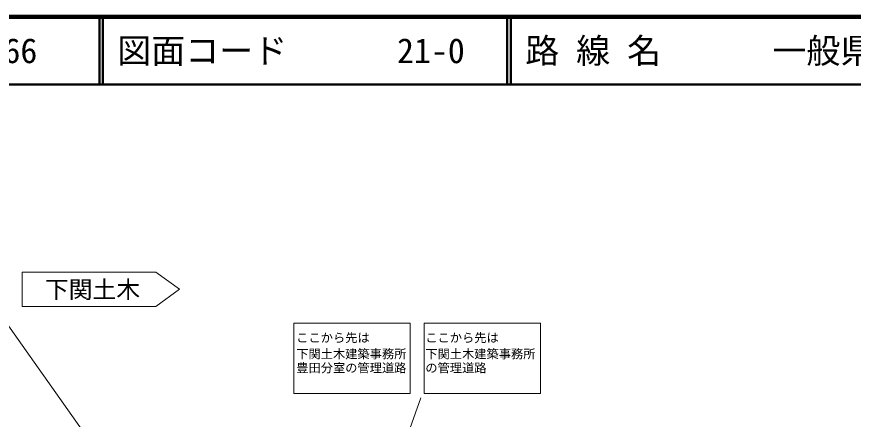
# Model space of a CAD drawing. Units: millimetres, scale not verified. Extents: x 40000 to 680000, y 20000 to 380000.
# Drawn here: x 105592 to 228634, y 320752 to 380000 of the extents above; entities that cross this region are included whole.
import ezdxf
from ezdxf.enums import TextEntityAlignment as Align

# ---------------------------------------------------------------- set-up
doc = ezdxf.new("R2010")
doc.units = ezdxf.units.MM
doc.header["$LTSCALE"] = 1000
for name, color, linetype, lineweight in [('M-STR-HTXT', 7, 'Continuous', 13), ('M-TTL', 2, 'Continuous', 140), ('M-TTL-LINE', 7, 'Continuous', 50)]:
    doc.layers.add(name, color=color, linetype=linetype, lineweight=lineweight)
doc.layers.add('M-TTL-TXT', color=7, linetype='Continuous')
doc.styles.add('ＭＳ ゴシック', font='')
doc.styles.get('ＭＳ ゴシック').set_extended_font_data('MS Gothic')

msp = doc.modelspace()

# ---------------------------------------------------------------- linework, layer by layer
at = {"layer": 'M-STR-HTXT'}
for p, q in [((106401, 342418), (126031, 342418)), ((106401, 342418), (106401, 337362)), ((129520, 339890), (126031, 342418)), ((100646, 339752), (133167, 293817)), ((129520, 339890), (126031, 337362)), ((106401, 337362), (126031, 337362)), ((146330, 334898), (146330, 324553)), ((146330, 334898), (163440, 334898)), ((163440, 334898), (163440, 324553)), ((165519, 334898), (165519, 324553)), ((165519, 334898), (182629, 334898)), ((182629, 334898), (182629, 324553)), ((146330, 324553), (163440, 324553)), ((152917, 289796), (165026, 323922)), ((165519, 324553), (182629, 324553))]:
    msp.add_line(p, q, dxfattribs=at)
at = {"layer": 'M-TTL'}
msp.add_line((680000, 380000), (40000, 380000), dxfattribs=at)
at = {"layer": 'M-TTL-LINE'}
for p, q in [((117750, 380000), (117750, 370000)), ((118250, 380000), (118250, 370000)), ((177750, 380000), (177750, 370000)), ((178250, 380000), (178250, 370000)), ((40000, 370000), (680000, 370000))]:
    msp.add_line(p, q, dxfattribs=at)

# ---------------------------------------------------------------- texts
at = {"layer": 'M-STR-HTXT', "style": 'ＭＳ ゴシック'}
for s, height, p in [('下関土木', 2566, (116738, 337801)), ('下関土木建築事務所', 1320, (154808, 329322)), ('下関土木建築事務所', 1320, (173790, 329322)), ('豊田分室の管理道路', 1320, (154808, 327262))]:
    msp.add_text(s, height=height, dxfattribs=at).set_placement(p, align=Align.BOTTOM_CENTER)
for s, p in [('ここから先は', (146708, 331704)), ('ここから先は', (165690, 331704)), ('の管理道路', (165690, 327262))]:
    msp.add_text(s, height=1320, dxfattribs=at).set_placement(p, align=Align.BOTTOM_LEFT)
at = {"layer": 'M-TTL-TXT', "style": 'ＭＳ ゴシック'}
for s, p in [('266', (101142, 375000)), ('図面コード', (120380, 375000)), ('21-0', (161521, 375000)), ('路 線 名', (180380, 375000)), ('一般県道日野吉田線', (216734, 375000))]:
    msp.add_text(s, height=3666, dxfattribs=at).set_placement(p, align=Align.MIDDLE_LEFT)

doc.saveas('drawing.dxf')
